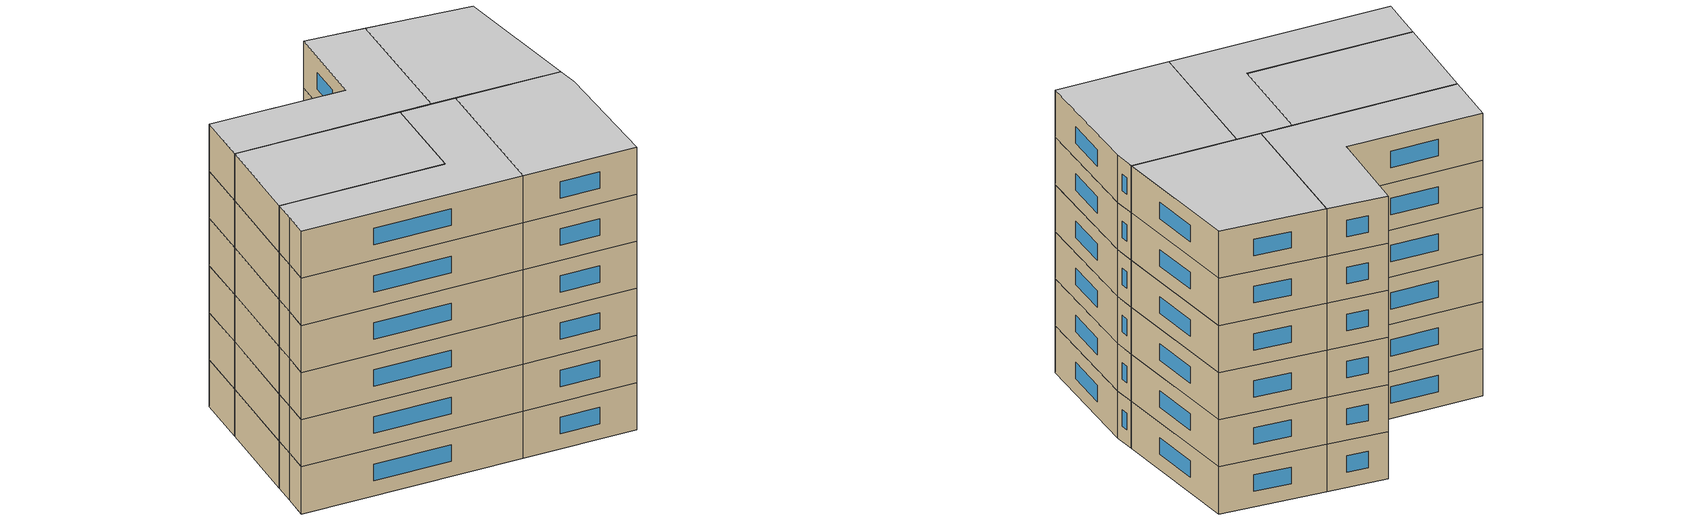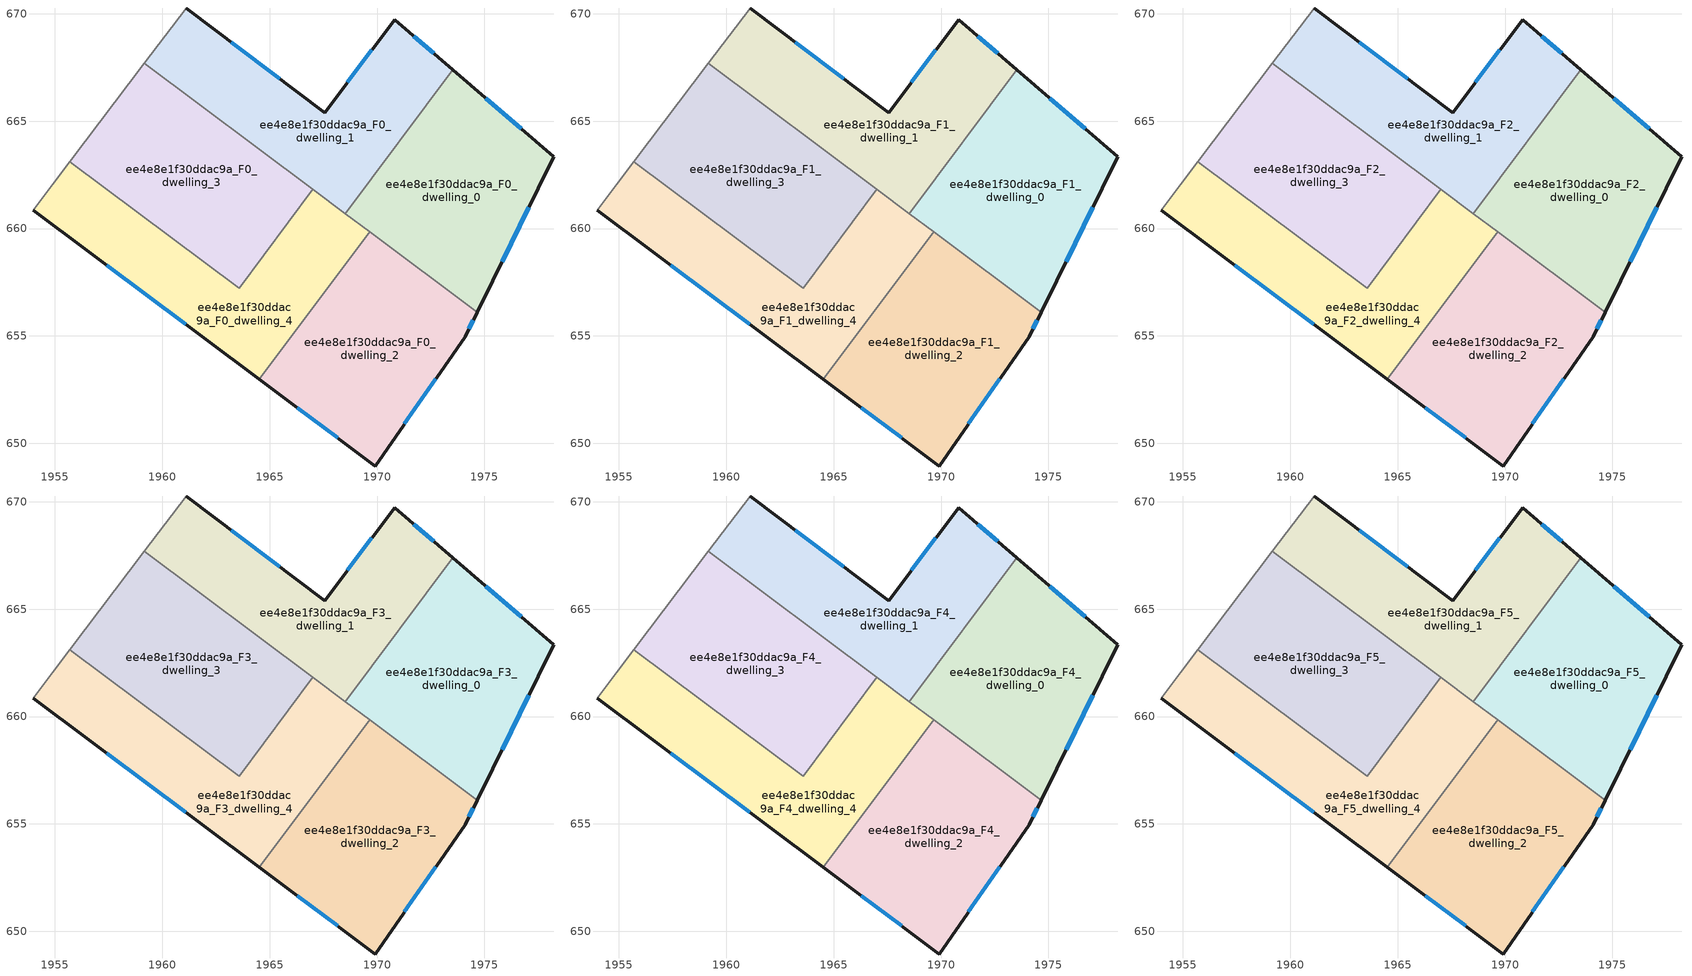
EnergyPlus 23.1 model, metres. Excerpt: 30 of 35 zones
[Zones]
ee4e8e1f30ddac9a_F0_dwelling_0
 floor ground (EU_floor_Construction): 1978.24,663.34 1974.66,656.11 1968.52,660.7 1973.52,667.39 z0
 wall outside (EU_wall_Construction): 1974.66,656.11 1978.24,663.34 1973.52,667.39 z0:3
 wall to ee4e8e1f30ddac9a_F0_dwelling_1 (EU_wall_Construction): 1973.52,667.39 1968.52,660.7 z0:3
 wall to ee4e8e1f30ddac9a_F0_dwelling_2 (EU_wall_Construction): 1969.66,659.85 1974.66,656.11 z0:3
 wall to ee4e8e1f30ddac9a_F0_dwelling_4 (EU_wall_Construction): 1968.52,660.7 1969.66,659.85 z0:3
 window (EU_Window_Construction): 1976.7,664.66 1975.06,666.08 / 1975.82,658.46 1977.07,660.99 z0.98:2.02
ee4e8e1f30ddac9a_F0_dwelling_1
 floor ground (EU_floor_Construction): 1970.83,669.72 1973.52,667.39 1968.52,660.7 1959.16,667.69 1961.12,670.27 1967.56,665.4 z0
 wall outside (EU_wall_Construction): 1973.52,667.39 1970.83,669.72 1967.56,665.4 1961.12,670.27 z0:3
 wall adiabatic (EU_wall_Construction): 1961.12,670.27 1959.16,667.69 z0:3
 wall to ee4e8e1f30ddac9a_F0_dwelling_3 (EU_wall_Construction): 1959.16,667.69 1967.01,661.83 z0:3
 wall to ee4e8e1f30ddac9a_F0_dwelling_4 (EU_wall_Construction): 1967.01,661.82 1968.52,660.7 z0:3
 window (EU_Window_Construction): 1965.46,666.98 1963.21,668.68 / 1969.76,668.31 1968.62,666.8 / 1972.65,668.15 1971.7,668.96 z0.98:2.02
ee4e8e1f30ddac9a_F0_dwelling_2
 floor ground (EU_floor_Construction): 1974.66,656.11 1974.09,654.97 1969.92,648.95 1964.53,652.97 1969.66,659.85 z0
 wall outside (EU_wall_Construction): 1964.53,652.97 1969.92,648.95 1974.09,654.97 1974.66,656.11 z0:3
 wall to ee4e8e1f30ddac9a_F0_dwelling_4 (EU_wall_Construction): 1969.66,659.85 1964.53,652.97 z0:3
 window (EU_Window_Construction): 1971.28,650.91 1972.74,653.01 / 1966.28,651.67 1968.16,650.26 / 1974.28,655.34 1974.48,655.74 z0.98:2.02
ee4e8e1f30ddac9a_F0_dwelling_3
 floor ground (EU_floor_Construction): 1967.01,661.83 1963.58,657.23 1955.7,663.12 1959.16,667.69 z0
 wall to ee4e8e1f30ddac9a_F0_dwelling_4 (EU_wall_Construction): 1955.7,663.12 1963.58,657.23 1967.01,661.83 z0:3
 wall adiabatic (EU_wall_Construction): 1959.16,667.69 1955.7,663.12 z0:3
ee4e8e1f30ddac9a_F0_dwelling_4
 floor ground (EU_floor_Construction): 1967.01,661.83 1969.66,659.85 1964.53,652.97 1953.99,660.85 1954.9,662.06 1955.7,663.12 1963.58,657.23 z0
 wall outside (EU_wall_Construction): 1953.99,660.85 1964.53,652.97 z0:3
 wall adiabatic (EU_wall_Construction): 1955.7,663.12 1954.9,662.06 1953.99,660.85 z0:3
 window (EU_Window_Construction): 1957.41,658.29 1961.1,655.54 z0.98:2.02
ee4e8e1f30ddac9a_F1_dwelling_0
 floor to ee4e8e1f30ddac9a_F0_dwelling_0 (EU_floor_Construction): 1978.24,663.34 1974.66,656.11 1968.52,660.7 1973.52,667.39 z3
 wall outside (EU_wall_Construction): 1974.66,656.11 1978.24,663.34 1973.52,667.39 z3:6
 wall to ee4e8e1f30ddac9a_F1_dwelling_1 (EU_wall_Construction): 1973.52,667.39 1968.52,660.7 z3:6
 wall to ee4e8e1f30ddac9a_F1_dwelling_2 (EU_wall_Construction): 1969.66,659.85 1974.66,656.11 z3:6
 wall to ee4e8e1f30ddac9a_F1_dwelling_4 (EU_wall_Construction): 1968.52,660.7 1969.66,659.85 z3:6
 window (EU_Window_Construction): 1976.7,664.66 1975.06,666.08 / 1975.82,658.46 1977.07,660.99 z3.98:5.02
ee4e8e1f30ddac9a_F1_dwelling_1
 floor to ee4e8e1f30ddac9a_F0_dwelling_1 (EU_floor_Construction): 1970.83,669.72 1973.52,667.39 1968.52,660.7 1959.16,667.69 1961.12,670.27 1967.56,665.4 z3
 wall outside (EU_wall_Construction): 1973.52,667.39 1970.83,669.72 1967.56,665.4 1961.12,670.27 z3:6
 wall adiabatic (EU_wall_Construction): 1961.12,670.27 1959.16,667.69 z3:6
 wall to ee4e8e1f30ddac9a_F1_dwelling_3 (EU_wall_Construction): 1959.16,667.69 1967.01,661.83 z3:6
 wall to ee4e8e1f30ddac9a_F1_dwelling_4 (EU_wall_Construction): 1967.01,661.82 1968.52,660.7 z3:6
 window (EU_Window_Construction): 1965.46,666.98 1963.21,668.68 / 1969.76,668.31 1968.62,666.8 / 1972.65,668.15 1971.7,668.96 z3.98:5.02
ee4e8e1f30ddac9a_F1_dwelling_2
 floor to ee4e8e1f30ddac9a_F0_dwelling_2 (EU_floor_Construction): 1974.66,656.11 1974.09,654.97 1969.92,648.95 1964.53,652.97 1969.66,659.85 z3
 wall outside (EU_wall_Construction): 1964.53,652.97 1969.92,648.95 1974.09,654.97 1974.66,656.11 z3:6
 wall to ee4e8e1f30ddac9a_F1_dwelling_4 (EU_wall_Construction): 1969.66,659.85 1964.53,652.97 z3:6
 window (EU_Window_Construction): 1971.28,650.91 1972.74,653.01 / 1966.28,651.67 1968.16,650.26 / 1974.28,655.34 1974.48,655.74 z3.98:5.02
ee4e8e1f30ddac9a_F1_dwelling_3
 floor to ee4e8e1f30ddac9a_F0_dwelling_3 (EU_floor_Construction): 1967.01,661.83 1963.58,657.23 1955.7,663.12 1959.16,667.69 z3
 wall to ee4e8e1f30ddac9a_F1_dwelling_4 (EU_wall_Construction): 1955.7,663.12 1963.58,657.23 1967.01,661.83 z3:6
 wall adiabatic (EU_wall_Construction): 1959.16,667.69 1955.7,663.12 z3:6
ee4e8e1f30ddac9a_F1_dwelling_4
 floor to ee4e8e1f30ddac9a_F0_dwelling_4 (EU_floor_Construction): 1967.01,661.83 1969.66,659.85 1964.53,652.97 1953.99,660.85 1954.9,662.06 1955.7,663.12 1963.58,657.23 z3
 wall outside (EU_wall_Construction): 1953.99,660.85 1964.53,652.97 z3:6
 wall adiabatic (EU_wall_Construction): 1955.7,663.12 1954.9,662.06 1953.99,660.85 z3:6
 window (EU_Window_Construction): 1957.41,658.29 1961.1,655.54 z3.98:5.02
ee4e8e1f30ddac9a_F2_dwelling_0
 floor to ee4e8e1f30ddac9a_F1_dwelling_0 (EU_floor_Construction): 1978.24,663.34 1974.66,656.11 1968.52,660.7 1973.52,667.39 z6
 wall outside (EU_wall_Construction): 1974.66,656.11 1978.24,663.34 1973.52,667.39 z6:9
 wall to ee4e8e1f30ddac9a_F2_dwelling_1 (EU_wall_Construction): 1973.52,667.39 1968.52,660.7 z6:9
 wall to ee4e8e1f30ddac9a_F2_dwelling_2 (EU_wall_Construction): 1969.66,659.85 1974.66,656.11 z6:9
 wall to ee4e8e1f30ddac9a_F2_dwelling_4 (EU_wall_Construction): 1968.52,660.7 1969.66,659.85 z6:9
 window (EU_Window_Construction): 1976.7,664.66 1975.06,666.08 / 1975.82,658.46 1977.07,660.99 z6.98:8.02
ee4e8e1f30ddac9a_F2_dwelling_1
 floor to ee4e8e1f30ddac9a_F1_dwelling_1 (EU_floor_Construction): 1970.83,669.72 1973.52,667.39 1968.52,660.7 1959.16,667.69 1961.12,670.27 1967.56,665.4 z6
 wall outside (EU_wall_Construction): 1973.52,667.39 1970.83,669.72 1967.56,665.4 1961.12,670.27 z6:9
 wall adiabatic (EU_wall_Construction): 1961.12,670.27 1959.16,667.69 z6:9
 wall to ee4e8e1f30ddac9a_F2_dwelling_3 (EU_wall_Construction): 1959.16,667.69 1967.01,661.83 z6:9
 wall to ee4e8e1f30ddac9a_F2_dwelling_4 (EU_wall_Construction): 1967.01,661.82 1968.52,660.7 z6:9
 window (EU_Window_Construction): 1965.46,666.98 1963.21,668.68 / 1969.76,668.31 1968.62,666.8 / 1972.65,668.15 1971.7,668.96 z6.98:8.02
ee4e8e1f30ddac9a_F2_dwelling_2
 floor to ee4e8e1f30ddac9a_F1_dwelling_2 (EU_floor_Construction): 1974.66,656.11 1974.09,654.97 1969.92,648.95 1964.53,652.97 1969.66,659.85 z6
 wall outside (EU_wall_Construction): 1964.53,652.97 1969.92,648.95 1974.09,654.97 1974.66,656.11 z6:9
 wall to ee4e8e1f30ddac9a_F2_dwelling_4 (EU_wall_Construction): 1969.66,659.85 1964.53,652.97 z6:9
 window (EU_Window_Construction): 1971.28,650.91 1972.74,653.01 / 1966.28,651.67 1968.16,650.26 / 1974.28,655.34 1974.48,655.74 z6.98:8.02
ee4e8e1f30ddac9a_F2_dwelling_3
 floor to ee4e8e1f30ddac9a_F1_dwelling_3 (EU_floor_Construction): 1967.01,661.83 1963.58,657.23 1955.7,663.12 1959.16,667.69 z6
 wall to ee4e8e1f30ddac9a_F2_dwelling_4 (EU_wall_Construction): 1955.7,663.12 1963.58,657.23 1967.01,661.83 z6:9
 wall adiabatic (EU_wall_Construction): 1959.16,667.69 1955.7,663.12 z6:9
ee4e8e1f30ddac9a_F2_dwelling_4
 floor to ee4e8e1f30ddac9a_F1_dwelling_4 (EU_floor_Construction): 1967.01,661.83 1969.66,659.85 1964.53,652.97 1953.99,660.85 1954.9,662.06 1955.7,663.12 1963.58,657.23 z6
 wall outside (EU_wall_Construction): 1953.99,660.85 1964.53,652.97 z6:9
 wall adiabatic (EU_wall_Construction): 1955.7,663.12 1954.9,662.06 1953.99,660.85 z6:9
 window (EU_Window_Construction): 1957.41,658.29 1961.1,655.54 z6.98:8.02
ee4e8e1f30ddac9a_F3_dwelling_0
 floor to ee4e8e1f30ddac9a_F2_dwelling_0 (EU_floor_Construction): 1978.24,663.34 1974.66,656.11 1968.52,660.7 1973.52,667.39 z9
 wall outside (EU_wall_Construction): 1974.66,656.11 1978.24,663.34 1973.52,667.39 z9:12
 wall to ee4e8e1f30ddac9a_F3_dwelling_1 (EU_wall_Construction): 1973.52,667.39 1968.52,660.7 z9:12
 wall to ee4e8e1f30ddac9a_F3_dwelling_2 (EU_wall_Construction): 1969.66,659.85 1974.66,656.11 z9:12
 wall to ee4e8e1f30ddac9a_F3_dwelling_4 (EU_wall_Construction): 1968.52,660.7 1969.66,659.85 z9:12
 window (EU_Window_Construction): 1976.7,664.66 1975.06,666.08 / 1975.82,658.46 1977.07,660.99 z9.98:11.02
ee4e8e1f30ddac9a_F3_dwelling_1
 floor to ee4e8e1f30ddac9a_F2_dwelling_1 (EU_floor_Construction): 1970.83,669.72 1973.52,667.39 1968.52,660.7 1959.16,667.69 1961.12,670.27 1967.56,665.4 z9
 wall outside (EU_wall_Construction): 1973.52,667.39 1970.83,669.72 1967.56,665.4 1961.12,670.27 z9:12
 wall adiabatic (EU_wall_Construction): 1961.12,670.27 1959.16,667.69 z9:12
 wall to ee4e8e1f30ddac9a_F3_dwelling_3 (EU_wall_Construction): 1959.16,667.69 1967.01,661.83 z9:12
 wall to ee4e8e1f30ddac9a_F3_dwelling_4 (EU_wall_Construction): 1967.01,661.82 1968.52,660.7 z9:12
 window (EU_Window_Construction): 1965.46,666.98 1963.21,668.68 / 1969.76,668.31 1968.62,666.8 / 1972.65,668.15 1971.7,668.96 z9.98:11.02
ee4e8e1f30ddac9a_F3_dwelling_2
 floor to ee4e8e1f30ddac9a_F2_dwelling_2 (EU_floor_Construction): 1974.66,656.11 1974.09,654.97 1969.92,648.95 1964.53,652.97 1969.66,659.85 z9
 wall outside (EU_wall_Construction): 1964.53,652.97 1969.92,648.95 1974.09,654.97 1974.66,656.11 z9:12
 wall to ee4e8e1f30ddac9a_F3_dwelling_4 (EU_wall_Construction): 1969.66,659.85 1964.53,652.97 z9:12
 window (EU_Window_Construction): 1971.28,650.91 1972.74,653.01 / 1966.28,651.67 1968.16,650.26 / 1974.28,655.34 1974.48,655.74 z9.98:11.02
ee4e8e1f30ddac9a_F3_dwelling_3
 floor to ee4e8e1f30ddac9a_F2_dwelling_3 (EU_floor_Construction): 1967.01,661.83 1963.58,657.23 1955.7,663.12 1959.16,667.69 z9
 wall to ee4e8e1f30ddac9a_F3_dwelling_4 (EU_wall_Construction): 1955.7,663.12 1963.58,657.23 1967.01,661.83 z9:12
 wall adiabatic (EU_wall_Construction): 1959.16,667.69 1955.7,663.12 z9:12
ee4e8e1f30ddac9a_F3_dwelling_4
 floor to ee4e8e1f30ddac9a_F2_dwelling_4 (EU_floor_Construction): 1967.01,661.83 1969.66,659.85 1964.53,652.97 1953.99,660.85 1954.9,662.06 1955.7,663.12 1963.58,657.23 z9
 wall outside (EU_wall_Construction): 1953.99,660.85 1964.53,652.97 z9:12
 wall adiabatic (EU_wall_Construction): 1955.7,663.12 1954.9,662.06 1953.99,660.85 z9:12
 window (EU_Window_Construction): 1957.41,658.29 1961.1,655.54 z9.98:11.02
ee4e8e1f30ddac9a_F4_dwelling_0
 floor to ee4e8e1f30ddac9a_F3_dwelling_0 (EU_floor_Construction): 1978.24,663.34 1974.66,656.11 1968.52,660.7 1973.52,667.39 z12
 wall outside (EU_wall_Construction): 1974.66,656.11 1978.24,663.34 1973.52,667.39 z12:15
 wall to ee4e8e1f30ddac9a_F4_dwelling_1 (EU_wall_Construction): 1973.52,667.39 1968.52,660.7 z12:15
 wall to ee4e8e1f30ddac9a_F4_dwelling_2 (EU_wall_Construction): 1969.66,659.85 1974.66,656.11 z12:15
 wall to ee4e8e1f30ddac9a_F4_dwelling_4 (EU_wall_Construction): 1968.52,660.7 1969.66,659.85 z12:15
 window (EU_Window_Construction): 1976.7,664.66 1975.06,666.08 / 1975.82,658.46 1977.07,660.99 z12.98:14.02
ee4e8e1f30ddac9a_F4_dwelling_1
 floor to ee4e8e1f30ddac9a_F3_dwelling_1 (EU_floor_Construction): 1970.83,669.72 1973.52,667.39 1968.52,660.7 1959.16,667.69 1961.12,670.27 1967.56,665.4 z12
 wall outside (EU_wall_Construction): 1973.52,667.39 1970.83,669.72 1967.56,665.4 1961.12,670.27 z12:15
 wall adiabatic (EU_wall_Construction): 1961.12,670.27 1959.16,667.69 z12:15
 wall to ee4e8e1f30ddac9a_F4_dwelling_3 (EU_wall_Construction): 1959.16,667.69 1967.01,661.83 z12:15
 wall to ee4e8e1f30ddac9a_F4_dwelling_4 (EU_wall_Construction): 1967.01,661.82 1968.52,660.7 z12:15
 window (EU_Window_Construction): 1965.46,666.98 1963.21,668.68 / 1969.76,668.31 1968.62,666.8 / 1972.65,668.15 1971.7,668.96 z12.98:14.02
ee4e8e1f30ddac9a_F4_dwelling_2
 floor to ee4e8e1f30ddac9a_F3_dwelling_2 (EU_floor_Construction): 1974.66,656.11 1974.09,654.97 1969.92,648.95 1964.53,652.97 1969.66,659.85 z12
 wall outside (EU_wall_Construction): 1964.53,652.97 1969.92,648.95 1974.09,654.97 1974.66,656.11 z12:15
 wall to ee4e8e1f30ddac9a_F4_dwelling_4 (EU_wall_Construction): 1969.66,659.85 1964.53,652.97 z12:15
 window (EU_Window_Construction): 1971.28,650.91 1972.74,653.01 / 1966.28,651.67 1968.16,650.26 / 1974.28,655.34 1974.48,655.74 z12.98:14.02
ee4e8e1f30ddac9a_F4_dwelling_3
 floor to ee4e8e1f30ddac9a_F3_dwelling_3 (EU_floor_Construction): 1967.01,661.83 1963.58,657.23 1955.7,663.12 1959.16,667.69 z12
 wall to ee4e8e1f30ddac9a_F4_dwelling_4 (EU_wall_Construction): 1955.7,663.12 1963.58,657.23 1967.01,661.83 z12:15
 wall adiabatic (EU_wall_Construction): 1959.16,667.69 1955.7,663.12 z12:15
ee4e8e1f30ddac9a_F4_dwelling_4
 floor to ee4e8e1f30ddac9a_F3_dwelling_4 (EU_floor_Construction): 1967.01,661.83 1969.66,659.85 1964.53,652.97 1953.99,660.85 1954.9,662.06 1955.7,663.12 1963.58,657.23 z12
 wall outside (EU_wall_Construction): 1953.99,660.85 1964.53,652.97 z12:15
 wall adiabatic (EU_wall_Construction): 1955.7,663.12 1954.9,662.06 1953.99,660.85 z12:15
 window (EU_Window_Construction): 1957.41,658.29 1961.1,655.54 z12.98:14.02
ee4e8e1f30ddac9a_F5_dwelling_0
 floor to ee4e8e1f30ddac9a_F4_dwelling_0 (EU_floor_Construction): 1978.24,663.34 1974.66,656.11 1968.52,660.7 1973.52,667.39 z15
 wall outside (EU_wall_Construction): 1974.66,656.11 1978.24,663.34 1973.52,667.39 z15:18
 wall to ee4e8e1f30ddac9a_F5_dwelling_1 (EU_wall_Construction): 1973.52,667.39 1968.52,660.7 z15:18
 wall to ee4e8e1f30ddac9a_F5_dwelling_2 (EU_wall_Construction): 1969.66,659.85 1974.66,656.11 z15:18
 wall to ee4e8e1f30ddac9a_F5_dwelling_4 (EU_wall_Construction): 1968.52,660.7 1969.66,659.85 z15:18
 window (EU_Window_Construction): 1976.7,664.66 1975.06,666.08 / 1975.82,658.46 1977.07,660.99 z15.98:17.02
 ceiling to ee4e8e1f30ddac9a_F6_dwelling_0 (EU_floor_Construction): 1974.66,656.11 1978.24,663.34 1973.52,667.39 1968.52,660.7 z18
ee4e8e1f30ddac9a_F5_dwelling_1
 floor to ee4e8e1f30ddac9a_F4_dwelling_1 (EU_floor_Construction): 1970.83,669.72 1973.52,667.39 1968.52,660.7 1959.16,667.69 1961.12,670.27 1967.56,665.4 z15
 wall outside (EU_wall_Construction): 1973.52,667.39 1970.83,669.72 1967.56,665.4 1961.12,670.27 z15:18
 wall adiabatic (EU_wall_Construction): 1961.12,670.27 1959.16,667.69 z15:18
 wall to ee4e8e1f30ddac9a_F5_dwelling_3 (EU_wall_Construction): 1959.16,667.69 1967.01,661.83 z15:18
 wall to ee4e8e1f30ddac9a_F5_dwelling_4 (EU_wall_Construction): 1967.01,661.82 1968.52,660.7 z15:18
 window (EU_Window_Construction): 1965.46,666.98 1963.21,668.68 / 1969.76,668.31 1968.62,666.8 / 1972.65,668.15 1971.7,668.96 z15.98:17.02
 ceiling to ee4e8e1f30ddac9a_F6_dwelling_1 (EU_floor_Construction): 1968.52,660.7 1973.52,667.39 1970.83,669.72 1967.56,665.4 1961.12,670.27 1959.16,667.69 z18
ee4e8e1f30ddac9a_F5_dwelling_2
 floor to ee4e8e1f30ddac9a_F4_dwelling_2 (EU_floor_Construction): 1974.66,656.11 1974.09,654.97 1969.92,648.95 1964.53,652.97 1969.66,659.85 z15
 wall outside (EU_wall_Construction): 1964.53,652.97 1969.92,648.95 1974.09,654.97 1974.66,656.11 z15:18
 wall to ee4e8e1f30ddac9a_F5_dwelling_4 (EU_wall_Construction): 1969.66,659.85 1964.53,652.97 z15:18
 window (EU_Window_Construction): 1971.28,650.91 1972.74,653.01 / 1966.28,651.67 1968.16,650.26 / 1974.28,655.34 1974.48,655.74 z15.98:17.02
 ceiling to ee4e8e1f30ddac9a_F6_dwelling_2 (EU_floor_Construction): 1969.92,648.95 1974.09,654.97 1974.66,656.11 1969.66,659.85 1964.53,652.97 z18
ee4e8e1f30ddac9a_F5_dwelling_3
 floor to ee4e8e1f30ddac9a_F4_dwelling_3 (EU_floor_Construction): 1967.01,661.83 1963.58,657.23 1955.7,663.12 1959.16,667.69 z15
 wall to ee4e8e1f30ddac9a_F5_dwelling_4 (EU_wall_Construction): 1955.7,663.12 1963.58,657.23 1967.01,661.83 z15:18
 wall adiabatic (EU_wall_Construction): 1959.16,667.69 1955.7,663.12 z15:18
 ceiling to ee4e8e1f30ddac9a_F6_dwelling_3 (EU_floor_Construction): 1963.58,657.23 1967.01,661.83 1959.16,667.69 1955.7,663.12 z18
ee4e8e1f30ddac9a_F5_dwelling_4
 floor to ee4e8e1f30ddac9a_F4_dwelling_4 (EU_floor_Construction): 1967.01,661.83 1969.66,659.85 1964.53,652.97 1953.99,660.85 1954.9,662.06 1955.7,663.12 1963.58,657.23 z15
 wall outside (EU_wall_Construction): 1953.99,660.85 1964.53,652.97 z15:18
 wall adiabatic (EU_wall_Construction): 1955.7,663.12 1954.9,662.06 1953.99,660.85 z15:18
 window (EU_Window_Construction): 1957.41,658.29 1961.1,655.54 z15.98:17.02
 ceiling to ee4e8e1f30ddac9a_F6_dwelling_4 (EU_floor_Construction): 1964.53,652.97 1969.66,659.85 1967.01,661.83 1963.58,657.23 1955.7,663.12 1954.9,662.06 1953.99,660.85 z18
[Building]
EU S2 Campaign: North Axis=0; Terrain=City; Solar Distribution=FullExterior
[Site:Location]
Bologna: Latitude=44.5; Longitude=11.25; Time Zone=1; Elevation=37
[SizingPeriod:WeatherFileDays]
AnnualSizingPeriod: Begin Month=1; Begin Day of Month=1; End Month=12; End Day of Month=31; Day of Week for Start Day=Monday; Use Weather File Daylight Saving Period=No; Use Weather File Rain and Snow Indicators=No
[MATERIAL]
EU_InternalMass_Material: Roughness=MediumRough; Thickness=0.1; Conductivity=1; Density=1800; Specific Heat=900; Thermal Absorptance=0.9; Solar Absorptance=0.7; Visible Absorptance=0.7
[MATERIAL:NOMASS] Roughness=MediumRough; Thermal Absorptance=0.9; Solar Absorptance=0.7; Visible Absorptance=0.7
Name | Thermal Resistance
EU_wall_NoMass | 0.905828
EU_floor_NoMass | 0.67114
[WINDOWMATERIAL:SIMPLEGLAZINGSYSTEM]
EU_Window_SimpleGlazing: UFactor=4.52486; Solar Heat Gain Coefficient=0.85; Visible Transmittance=0.85
[CONSTRUCTION]
EU_wall_Construction: EU_wall_NoMass
EU_floor_Construction: EU_floor_NoMass
EU_Window_Construction: EU_Window_SimpleGlazing
EU_InternalMass_Construction: EU_InternalMass_Material
[ZONE] Type=1; Multiplier=1; Ceiling Height=autocalculate; Floor Area=autocalculate; Part of Total Floor Area=Yes
Name | Volume
ee4e8e1f30ddac9a_F0_dwelling_0; ee4e8e1f30ddac9a_F1_dwelling_0; ee4e8e1f30ddac9a_F2_dwelling_0; ee4e8e1f30ddac9a_F3_dwelling_0; ee4e8e1f30ddac9a_F4_dwelling_0; ee4e8e1f30ddac9a_F5_dwelling_0 | 168.951
ee4e8e1f30ddac9a_F0_dwelling_1; ee4e8e1f30ddac9a_F1_dwelling_1; ee4e8e1f30ddac9a_F2_dwelling_1; ee4e8e1f30ddac9a_F3_dwelling_1; ee4e8e1f30ddac9a_F4_dwelling_1; ee4e8e1f30ddac9a_F5_dwelling_1 | 168.938
ee4e8e1f30ddac9a_F0_dwelling_2; ee4e8e1f30ddac9a_F1_dwelling_2; ee4e8e1f30ddac9a_F2_dwelling_2; ee4e8e1f30ddac9a_F3_dwelling_2; ee4e8e1f30ddac9a_F4_dwelling_2; ee4e8e1f30ddac9a_F5_dwelling_2 | 168.957
ee4e8e1f30ddac9a_F0_dwelling_3; ee4e8e1f30ddac9a_F1_dwelling_3; ee4e8e1f30ddac9a_F2_dwelling_3; ee4e8e1f30ddac9a_F3_dwelling_3; ee4e8e1f30ddac9a_F4_dwelling_3; ee4e8e1f30ddac9a_F5_dwelling_3 | 168.941
ee4e8e1f30ddac9a_F0_dwelling_4; ee4e8e1f30ddac9a_F1_dwelling_4; ee4e8e1f30ddac9a_F2_dwelling_4; ee4e8e1f30ddac9a_F3_dwelling_4; ee4e8e1f30ddac9a_F4_dwelling_4; ee4e8e1f30ddac9a_F5_dwelling_4 | 168.946
[INTERNALMASS] Construction=EU_InternalMass_Construction
Name | Zone or ZoneList | Surface Area
ee4e8e1f30ddac9a_F0_dwelling_0_EU_InternalMass | ee4e8e1f30ddac9a_F0_dwelling_0 | 56.3157
ee4e8e1f30ddac9a_F0_dwelling_1_EU_InternalMass | ee4e8e1f30ddac9a_F0_dwelling_1 | 56.3133
ee4e8e1f30ddac9a_F0_dwelling_2_EU_InternalMass | ee4e8e1f30ddac9a_F0_dwelling_2 | 56.3211
ee4e8e1f30ddac9a_F0_dwelling_3_EU_InternalMass | ee4e8e1f30ddac9a_F0_dwelling_3 | 56.3132
ee4e8e1f30ddac9a_F0_dwelling_4_EU_InternalMass | ee4e8e1f30ddac9a_F0_dwelling_4 | 56.3151
ee4e8e1f30ddac9a_F1_dwelling_0_EU_InternalMass | ee4e8e1f30ddac9a_F1_dwelling_0 | 56.3157
ee4e8e1f30ddac9a_F1_dwelling_1_EU_InternalMass | ee4e8e1f30ddac9a_F1_dwelling_1 | 56.3133
ee4e8e1f30ddac9a_F1_dwelling_2_EU_InternalMass | ee4e8e1f30ddac9a_F1_dwelling_2 | 56.3211
ee4e8e1f30ddac9a_F1_dwelling_3_EU_InternalMass | ee4e8e1f30ddac9a_F1_dwelling_3 | 56.3132
ee4e8e1f30ddac9a_F1_dwelling_4_EU_InternalMass | ee4e8e1f30ddac9a_F1_dwelling_4 | 56.3151
ee4e8e1f30ddac9a_F2_dwelling_0_EU_InternalMass | ee4e8e1f30ddac9a_F2_dwelling_0 | 56.3157
ee4e8e1f30ddac9a_F2_dwelling_1_EU_InternalMass | ee4e8e1f30ddac9a_F2_dwelling_1 | 56.3133
ee4e8e1f30ddac9a_F2_dwelling_2_EU_InternalMass | ee4e8e1f30ddac9a_F2_dwelling_2 | 56.3211
ee4e8e1f30ddac9a_F2_dwelling_3_EU_InternalMass | ee4e8e1f30ddac9a_F2_dwelling_3 | 56.3132
ee4e8e1f30ddac9a_F2_dwelling_4_EU_InternalMass | ee4e8e1f30ddac9a_F2_dwelling_4 | 56.3151
ee4e8e1f30ddac9a_F3_dwelling_0_EU_InternalMass | ee4e8e1f30ddac9a_F3_dwelling_0 | 56.3157
ee4e8e1f30ddac9a_F3_dwelling_1_EU_InternalMass | ee4e8e1f30ddac9a_F3_dwelling_1 | 56.3133
ee4e8e1f30ddac9a_F3_dwelling_2_EU_InternalMass | ee4e8e1f30ddac9a_F3_dwelling_2 | 56.3211
ee4e8e1f30ddac9a_F3_dwelling_3_EU_InternalMass | ee4e8e1f30ddac9a_F3_dwelling_3 | 56.3132
ee4e8e1f30ddac9a_F3_dwelling_4_EU_InternalMass | ee4e8e1f30ddac9a_F3_dwelling_4 | 56.3151
ee4e8e1f30ddac9a_F4_dwelling_0_EU_InternalMass | ee4e8e1f30ddac9a_F4_dwelling_0 | 56.3157
ee4e8e1f30ddac9a_F4_dwelling_1_EU_InternalMass | ee4e8e1f30ddac9a_F4_dwelling_1 | 56.3133
ee4e8e1f30ddac9a_F4_dwelling_2_EU_InternalMass | ee4e8e1f30ddac9a_F4_dwelling_2 | 56.3211
ee4e8e1f30ddac9a_F4_dwelling_3_EU_InternalMass | ee4e8e1f30ddac9a_F4_dwelling_3 | 56.3132
ee4e8e1f30ddac9a_F4_dwelling_4_EU_InternalMass | ee4e8e1f30ddac9a_F4_dwelling_4 | 56.3151
ee4e8e1f30ddac9a_F5_dwelling_0_EU_InternalMass | ee4e8e1f30ddac9a_F5_dwelling_0 | 56.3157
ee4e8e1f30ddac9a_F5_dwelling_1_EU_InternalMass | ee4e8e1f30ddac9a_F5_dwelling_1 | 56.3133
ee4e8e1f30ddac9a_F5_dwelling_2_EU_InternalMass | ee4e8e1f30ddac9a_F5_dwelling_2 | 56.3211
ee4e8e1f30ddac9a_F5_dwelling_3_EU_InternalMass | ee4e8e1f30ddac9a_F5_dwelling_3 | 56.3132
ee4e8e1f30ddac9a_F5_dwelling_4_EU_InternalMass | ee4e8e1f30ddac9a_F5_dwelling_4 | 56.3151
[OTHEREQUIPMENT] Fuel Type=Electricity; Design Level Calculation Method=Watts/Area; Power per Zone Floor Area=1; Fraction Latent=0; Fraction Radiant=0; Fraction Lost=0; Carbon Dioxide Generation Rate=0; EndUse Subcategory=EU_Step8_InternalGains
Name | Zone or ZoneList or Space or SpaceList | Schedule
EU_Step8_InternalGain_ee4e8e1f30ddac9a_F0_dwelling_0_f000 | ee4e8e1f30ddac9a_F0_dwelling_0 | EU_Step8_GainSchedule_ee4e8e1f30ddac9a_F0_dwelling_0_f000
EU_Step8_InternalGain_ee4e8e1f30ddac9a_F0_dwelling_1_f000 | ee4e8e1f30ddac9a_F0_dwelling_1 | EU_Step8_GainSchedule_ee4e8e1f30ddac9a_F0_dwelling_1_f000
EU_Step8_InternalGain_ee4e8e1f30ddac9a_F0_dwelling_2_f000 | ee4e8e1f30ddac9a_F0_dwelling_2 | EU_Step8_GainSchedule_ee4e8e1f30ddac9a_F0_dwelling_2_f000
EU_Step8_InternalGain_ee4e8e1f30ddac9a_F0_dwelling_3_f000 | ee4e8e1f30ddac9a_F0_dwelling_3 | EU_Step8_GainSchedule_ee4e8e1f30ddac9a_F0_dwelling_3_f000
EU_Step8_InternalGain_ee4e8e1f30ddac9a_F0_dwelling_4_f000 | ee4e8e1f30ddac9a_F0_dwelling_4 | EU_Step8_GainSchedule_ee4e8e1f30ddac9a_F0_dwelling_4_f000
EU_Step8_InternalGain_ee4e8e1f30ddac9a_F1_dwelling_0_f000 | ee4e8e1f30ddac9a_F1_dwelling_0 | EU_Step8_GainSchedule_ee4e8e1f30ddac9a_F1_dwelling_0_f000
EU_Step8_InternalGain_ee4e8e1f30ddac9a_F1_dwelling_1_f000 | ee4e8e1f30ddac9a_F1_dwelling_1 | EU_Step8_GainSchedule_ee4e8e1f30ddac9a_F1_dwelling_1_f000
EU_Step8_InternalGain_ee4e8e1f30ddac9a_F1_dwelling_2_f000 | ee4e8e1f30ddac9a_F1_dwelling_2 | EU_Step8_GainSchedule_ee4e8e1f30ddac9a_F1_dwelling_2_f000
EU_Step8_InternalGain_ee4e8e1f30ddac9a_F1_dwelling_3_f000 | ee4e8e1f30ddac9a_F1_dwelling_3 | EU_Step8_GainSchedule_ee4e8e1f30ddac9a_F1_dwelling_3_f000
EU_Step8_InternalGain_ee4e8e1f30ddac9a_F1_dwelling_4_f000 | ee4e8e1f30ddac9a_F1_dwelling_4 | EU_Step8_GainSchedule_ee4e8e1f30ddac9a_F1_dwelling_4_f000
EU_Step8_InternalGain_ee4e8e1f30ddac9a_F2_dwelling_0_f000 | ee4e8e1f30ddac9a_F2_dwelling_0 | EU_Step8_GainSchedule_ee4e8e1f30ddac9a_F2_dwelling_0_f000
EU_Step8_InternalGain_ee4e8e1f30ddac9a_F2_dwelling_1_f000 | ee4e8e1f30ddac9a_F2_dwelling_1 | EU_Step8_GainSchedule_ee4e8e1f30ddac9a_F2_dwelling_1_f000
EU_Step8_InternalGain_ee4e8e1f30ddac9a_F2_dwelling_2_f000 | ee4e8e1f30ddac9a_F2_dwelling_2 | EU_Step8_GainSchedule_ee4e8e1f30ddac9a_F2_dwelling_2_f000
EU_Step8_InternalGain_ee4e8e1f30ddac9a_F2_dwelling_3_f000 | ee4e8e1f30ddac9a_F2_dwelling_3 | EU_Step8_GainSchedule_ee4e8e1f30ddac9a_F2_dwelling_3_f000
EU_Step8_InternalGain_ee4e8e1f30ddac9a_F2_dwelling_4_f000 | ee4e8e1f30ddac9a_F2_dwelling_4 | EU_Step8_GainSchedule_ee4e8e1f30ddac9a_F2_dwelling_4_f000
EU_Step8_InternalGain_ee4e8e1f30ddac9a_F3_dwelling_0_f000 | ee4e8e1f30ddac9a_F3_dwelling_0 | EU_Step8_GainSchedule_ee4e8e1f30ddac9a_F3_dwelling_0_f000
EU_Step8_InternalGain_ee4e8e1f30ddac9a_F3_dwelling_1_f000 | ee4e8e1f30ddac9a_F3_dwelling_1 | EU_Step8_GainSchedule_ee4e8e1f30ddac9a_F3_dwelling_1_f000
EU_Step8_InternalGain_ee4e8e1f30ddac9a_F3_dwelling_2_f000 | ee4e8e1f30ddac9a_F3_dwelling_2 | EU_Step8_GainSchedule_ee4e8e1f30ddac9a_F3_dwelling_2_f000
EU_Step8_InternalGain_ee4e8e1f30ddac9a_F3_dwelling_3_f000 | ee4e8e1f30ddac9a_F3_dwelling_3 | EU_Step8_GainSchedule_ee4e8e1f30ddac9a_F3_dwelling_3_f000
EU_Step8_InternalGain_ee4e8e1f30ddac9a_F3_dwelling_4_f000 | ee4e8e1f30ddac9a_F3_dwelling_4 | EU_Step8_GainSchedule_ee4e8e1f30ddac9a_F3_dwelling_4_f000
EU_Step8_InternalGain_ee4e8e1f30ddac9a_F4_dwelling_0_f000 | ee4e8e1f30ddac9a_F4_dwelling_0 | EU_Step8_GainSchedule_ee4e8e1f30ddac9a_F4_dwelling_0_f000
EU_Step8_InternalGain_ee4e8e1f30ddac9a_F4_dwelling_1_f000 | ee4e8e1f30ddac9a_F4_dwelling_1 | EU_Step8_GainSchedule_ee4e8e1f30ddac9a_F4_dwelling_1_f000
EU_Step8_InternalGain_ee4e8e1f30ddac9a_F4_dwelling_2_f000 | ee4e8e1f30ddac9a_F4_dwelling_2 | EU_Step8_GainSchedule_ee4e8e1f30ddac9a_F4_dwelling_2_f000
EU_Step8_InternalGain_ee4e8e1f30ddac9a_F4_dwelling_3_f000 | ee4e8e1f30ddac9a_F4_dwelling_3 | EU_Step8_GainSchedule_ee4e8e1f30ddac9a_F4_dwelling_3_f000
EU_Step8_InternalGain_ee4e8e1f30ddac9a_F4_dwelling_4_f000 | ee4e8e1f30ddac9a_F4_dwelling_4 | EU_Step8_GainSchedule_ee4e8e1f30ddac9a_F4_dwelling_4_f000
EU_Step8_InternalGain_ee4e8e1f30ddac9a_F5_dwelling_0_f000 | ee4e8e1f30ddac9a_F5_dwelling_0 | EU_Step8_GainSchedule_ee4e8e1f30ddac9a_F5_dwelling_0_f000
EU_Step8_InternalGain_ee4e8e1f30ddac9a_F5_dwelling_1_f000 | ee4e8e1f30ddac9a_F5_dwelling_1 | EU_Step8_GainSchedule_ee4e8e1f30ddac9a_F5_dwelling_1_f000
EU_Step8_InternalGain_ee4e8e1f30ddac9a_F5_dwelling_2_f000 | ee4e8e1f30ddac9a_F5_dwelling_2 | EU_Step8_GainSchedule_ee4e8e1f30ddac9a_F5_dwelling_2_f000
EU_Step8_InternalGain_ee4e8e1f30ddac9a_F5_dwelling_3_f000 | ee4e8e1f30ddac9a_F5_dwelling_3 | EU_Step8_GainSchedule_ee4e8e1f30ddac9a_F5_dwelling_3_f000
EU_Step8_InternalGain_ee4e8e1f30ddac9a_F5_dwelling_4_f000 | ee4e8e1f30ddac9a_F5_dwelling_4 | EU_Step8_GainSchedule_ee4e8e1f30ddac9a_F5_dwelling_4_f000
[ZONEVENTILATION:DESIGNFLOWRATE] Schedule=EU_AlwaysOn; Design Flow Rate Calculation Method=AirChanges/Hour; Air Changes per Hour=0.73129; Ventilation Type=Natural; Fan Pressure Rise=0; Fan Total Efficiency=1; Constant Term Coefficient=1; Temperature Term Coefficient=0; Velocity Term Coefficient=0; Velocity Squared Term Coefficient=0; Minimum Indoor Temperature=-100; Maximum Indoor Temperature=100; Delta Temperature=-100; Minimum Outdoor Temperature=-100; Maximum Outdoor Temperature=100; Maximum Wind Speed=40
Name | Zone or ZoneList or Space or SpaceList
EU_ConstantAir_ee4e8e1f30ddac9a_F0_dwelling_0 | ee4e8e1f30ddac9a_F0_dwelling_0
EU_ConstantAir_ee4e8e1f30ddac9a_F0_dwelling_1 | ee4e8e1f30ddac9a_F0_dwelling_1
EU_ConstantAir_ee4e8e1f30ddac9a_F0_dwelling_2 | ee4e8e1f30ddac9a_F0_dwelling_2
EU_ConstantAir_ee4e8e1f30ddac9a_F0_dwelling_3 | ee4e8e1f30ddac9a_F0_dwelling_3
EU_ConstantAir_ee4e8e1f30ddac9a_F0_dwelling_4 | ee4e8e1f30ddac9a_F0_dwelling_4
EU_ConstantAir_ee4e8e1f30ddac9a_F1_dwelling_0 | ee4e8e1f30ddac9a_F1_dwelling_0
EU_ConstantAir_ee4e8e1f30ddac9a_F1_dwelling_1 | ee4e8e1f30ddac9a_F1_dwelling_1
EU_ConstantAir_ee4e8e1f30ddac9a_F1_dwelling_2 | ee4e8e1f30ddac9a_F1_dwelling_2
EU_ConstantAir_ee4e8e1f30ddac9a_F1_dwelling_3 | ee4e8e1f30ddac9a_F1_dwelling_3
EU_ConstantAir_ee4e8e1f30ddac9a_F1_dwelling_4 | ee4e8e1f30ddac9a_F1_dwelling_4
EU_ConstantAir_ee4e8e1f30ddac9a_F2_dwelling_0 | ee4e8e1f30ddac9a_F2_dwelling_0
EU_ConstantAir_ee4e8e1f30ddac9a_F2_dwelling_1 | ee4e8e1f30ddac9a_F2_dwelling_1
EU_ConstantAir_ee4e8e1f30ddac9a_F2_dwelling_2 | ee4e8e1f30ddac9a_F2_dwelling_2
EU_ConstantAir_ee4e8e1f30ddac9a_F2_dwelling_3 | ee4e8e1f30ddac9a_F2_dwelling_3
EU_ConstantAir_ee4e8e1f30ddac9a_F2_dwelling_4 | ee4e8e1f30ddac9a_F2_dwelling_4
EU_ConstantAir_ee4e8e1f30ddac9a_F3_dwelling_0 | ee4e8e1f30ddac9a_F3_dwelling_0
EU_ConstantAir_ee4e8e1f30ddac9a_F3_dwelling_1 | ee4e8e1f30ddac9a_F3_dwelling_1
EU_ConstantAir_ee4e8e1f30ddac9a_F3_dwelling_2 | ee4e8e1f30ddac9a_F3_dwelling_2
EU_ConstantAir_ee4e8e1f30ddac9a_F3_dwelling_3 | ee4e8e1f30ddac9a_F3_dwelling_3
EU_ConstantAir_ee4e8e1f30ddac9a_F3_dwelling_4 | ee4e8e1f30ddac9a_F3_dwelling_4
EU_ConstantAir_ee4e8e1f30ddac9a_F4_dwelling_0 | ee4e8e1f30ddac9a_F4_dwelling_0
EU_ConstantAir_ee4e8e1f30ddac9a_F4_dwelling_1 | ee4e8e1f30ddac9a_F4_dwelling_1
EU_ConstantAir_ee4e8e1f30ddac9a_F4_dwelling_2 | ee4e8e1f30ddac9a_F4_dwelling_2
EU_ConstantAir_ee4e8e1f30ddac9a_F4_dwelling_3 | ee4e8e1f30ddac9a_F4_dwelling_3
EU_ConstantAir_ee4e8e1f30ddac9a_F4_dwelling_4 | ee4e8e1f30ddac9a_F4_dwelling_4
EU_ConstantAir_ee4e8e1f30ddac9a_F5_dwelling_0 | ee4e8e1f30ddac9a_F5_dwelling_0
EU_ConstantAir_ee4e8e1f30ddac9a_F5_dwelling_1 | ee4e8e1f30ddac9a_F5_dwelling_1
EU_ConstantAir_ee4e8e1f30ddac9a_F5_dwelling_2 | ee4e8e1f30ddac9a_F5_dwelling_2
EU_ConstantAir_ee4e8e1f30ddac9a_F5_dwelling_3 | ee4e8e1f30ddac9a_F5_dwelling_3
EU_ConstantAir_ee4e8e1f30ddac9a_F5_dwelling_4 | ee4e8e1f30ddac9a_F5_dwelling_4
[HVACTEMPLATE:THERMOSTAT] Constant Heating Setpoint=20; Constant Cooling Setpoint=50
EU_HeatOnly_ee4e8e1f30ddac9a_F0_dwelling_0; EU_HeatOnly_ee4e8e1f30ddac9a_F0_dwelling_1; EU_HeatOnly_ee4e8e1f30ddac9a_F0_dwelling_2; EU_HeatOnly_ee4e8e1f30ddac9a_F0_dwelling_3; EU_HeatOnly_ee4e8e1f30ddac9a_F0_dwelling_4; EU_HeatOnly_ee4e8e1f30ddac9a_F1_dwelling_0; EU_HeatOnly_ee4e8e1f30ddac9a_F1_dwelling_1; EU_HeatOnly_ee4e8e1f30ddac9a_F1_dwelling_2; EU_HeatOnly_ee4e8e1f30ddac9a_F1_dwelling_3; EU_HeatOnly_ee4e8e1f30ddac9a_F1_dwelling_4; EU_HeatOnly_ee4e8e1f30ddac9a_F2_dwelling_0; EU_HeatOnly_ee4e8e1f30ddac9a_F2_dwelling_1; EU_HeatOnly_ee4e8e1f30ddac9a_F2_dwelling_2; EU_HeatOnly_ee4e8e1f30ddac9a_F2_dwelling_3; EU_HeatOnly_ee4e8e1f30ddac9a_F2_dwelling_4; EU_HeatOnly_ee4e8e1f30ddac9a_F3_dwelling_0; EU_HeatOnly_ee4e8e1f30ddac9a_F3_dwelling_1; EU_HeatOnly_ee4e8e1f30ddac9a_F3_dwelling_2; EU_HeatOnly_ee4e8e1f30ddac9a_F3_dwelling_3; EU_HeatOnly_ee4e8e1f30ddac9a_F3_dwelling_4; EU_HeatOnly_ee4e8e1f30ddac9a_F4_dwelling_0; EU_HeatOnly_ee4e8e1f30ddac9a_F4_dwelling_1; EU_HeatOnly_ee4e8e1f30ddac9a_F4_dwelling_2; EU_HeatOnly_ee4e8e1f30ddac9a_F4_dwelling_3; EU_HeatOnly_ee4e8e1f30ddac9a_F4_dwelling_4; EU_HeatOnly_ee4e8e1f30ddac9a_F5_dwelling_0; EU_HeatOnly_ee4e8e1f30ddac9a_F5_dwelling_1; EU_HeatOnly_ee4e8e1f30ddac9a_F5_dwelling_2; EU_HeatOnly_ee4e8e1f30ddac9a_F5_dwelling_3; EU_HeatOnly_ee4e8e1f30ddac9a_F5_dwelling_4; EU_HeatOnly_ee4e8e1f30ddac9a_F6_dwelling_0; EU_HeatOnly_ee4e8e1f30ddac9a_F6_dwelling_1; EU_HeatOnly_ee4e8e1f30ddac9a_F6_dwelling_2; EU_HeatOnly_ee4e8e1f30ddac9a_F6_dwelling_3; EU_HeatOnly_ee4e8e1f30ddac9a_F6_dwelling_4
[HVACTEMPLATE:ZONE:IDEALLOADSAIRSYSTEM] System Availability Schedule=EU_AlwaysOn; Maximum Heating Supply Air Temperature=50; Minimum Cooling Supply Air Temperature=13; Maximum Heating Supply Air Humidity Ratio=0.0156; Minimum Cooling Supply Air Humidity Ratio=0.0077; Heating Limit=NoLimit; Cooling Limit=NoLimit; Heating Availability Schedule=EU_AlwaysOn; Cooling Availability Schedule=EU_CoolingOff; Dehumidification Control Type=ConstantSensibleHeatRatio; Cooling Sensible Heat Ratio=0.7; Dehumidification Setpoint=60; Humidification Control Type=None; Humidification Setpoint=30; Outdoor Air Method=None; Outdoor Air Flow Rate per Person=0.00944; Outdoor Air Flow Rate per Zone Floor Area=0; Outdoor Air Flow Rate per Zone=0; Demand Controlled Ventilation Type=None; Outdoor Air Economizer Type=NoEconomizer; Heat Recovery Type=None; Sensible Heat Recovery Effectiveness=0.7; Latent Heat Recovery Effectiveness=0.65
Name | Template Thermostat
ee4e8e1f30ddac9a_F0_dwelling_0 | EU_HeatOnly_ee4e8e1f30ddac9a_F0_dwelling_0
ee4e8e1f30ddac9a_F0_dwelling_1 | EU_HeatOnly_ee4e8e1f30ddac9a_F0_dwelling_1
ee4e8e1f30ddac9a_F0_dwelling_2 | EU_HeatOnly_ee4e8e1f30ddac9a_F0_dwelling_2
ee4e8e1f30ddac9a_F0_dwelling_3 | EU_HeatOnly_ee4e8e1f30ddac9a_F0_dwelling_3
ee4e8e1f30ddac9a_F0_dwelling_4 | EU_HeatOnly_ee4e8e1f30ddac9a_F0_dwelling_4
ee4e8e1f30ddac9a_F1_dwelling_0 | EU_HeatOnly_ee4e8e1f30ddac9a_F1_dwelling_0
ee4e8e1f30ddac9a_F1_dwelling_1 | EU_HeatOnly_ee4e8e1f30ddac9a_F1_dwelling_1
ee4e8e1f30ddac9a_F1_dwelling_2 | EU_HeatOnly_ee4e8e1f30ddac9a_F1_dwelling_2
ee4e8e1f30ddac9a_F1_dwelling_3 | EU_HeatOnly_ee4e8e1f30ddac9a_F1_dwelling_3
ee4e8e1f30ddac9a_F1_dwelling_4 | EU_HeatOnly_ee4e8e1f30ddac9a_F1_dwelling_4
ee4e8e1f30ddac9a_F2_dwelling_0 | EU_HeatOnly_ee4e8e1f30ddac9a_F2_dwelling_0
ee4e8e1f30ddac9a_F2_dwelling_1 | EU_HeatOnly_ee4e8e1f30ddac9a_F2_dwelling_1
ee4e8e1f30ddac9a_F2_dwelling_2 | EU_HeatOnly_ee4e8e1f30ddac9a_F2_dwelling_2
ee4e8e1f30ddac9a_F2_dwelling_3 | EU_HeatOnly_ee4e8e1f30ddac9a_F2_dwelling_3
ee4e8e1f30ddac9a_F2_dwelling_4 | EU_HeatOnly_ee4e8e1f30ddac9a_F2_dwelling_4
ee4e8e1f30ddac9a_F3_dwelling_0 | EU_HeatOnly_ee4e8e1f30ddac9a_F3_dwelling_0
ee4e8e1f30ddac9a_F3_dwelling_1 | EU_HeatOnly_ee4e8e1f30ddac9a_F3_dwelling_1
ee4e8e1f30ddac9a_F3_dwelling_2 | EU_HeatOnly_ee4e8e1f30ddac9a_F3_dwelling_2
ee4e8e1f30ddac9a_F3_dwelling_3 | EU_HeatOnly_ee4e8e1f30ddac9a_F3_dwelling_3
ee4e8e1f30ddac9a_F3_dwelling_4 | EU_HeatOnly_ee4e8e1f30ddac9a_F3_dwelling_4
ee4e8e1f30ddac9a_F4_dwelling_0 | EU_HeatOnly_ee4e8e1f30ddac9a_F4_dwelling_0
ee4e8e1f30ddac9a_F4_dwelling_1 | EU_HeatOnly_ee4e8e1f30ddac9a_F4_dwelling_1
ee4e8e1f30ddac9a_F4_dwelling_2 | EU_HeatOnly_ee4e8e1f30ddac9a_F4_dwelling_2
ee4e8e1f30ddac9a_F4_dwelling_3 | EU_HeatOnly_ee4e8e1f30ddac9a_F4_dwelling_3
ee4e8e1f30ddac9a_F4_dwelling_4 | EU_HeatOnly_ee4e8e1f30ddac9a_F4_dwelling_4
ee4e8e1f30ddac9a_F5_dwelling_0 | EU_HeatOnly_ee4e8e1f30ddac9a_F5_dwelling_0
ee4e8e1f30ddac9a_F5_dwelling_1 | EU_HeatOnly_ee4e8e1f30ddac9a_F5_dwelling_1
ee4e8e1f30ddac9a_F5_dwelling_2 | EU_HeatOnly_ee4e8e1f30ddac9a_F5_dwelling_2
ee4e8e1f30ddac9a_F5_dwelling_3 | EU_HeatOnly_ee4e8e1f30ddac9a_F5_dwelling_3
ee4e8e1f30ddac9a_F5_dwelling_4 | EU_HeatOnly_ee4e8e1f30ddac9a_F5_dwelling_4
[SIZING:ZONE] Zone Cooling Design Supply Air Temperature Input Method=SupplyAirTemperature; Zone Cooling Design Supply Air Temperature=13; Zone Heating Design Supply Air Temperature Input Method=SupplyAirTemperature; Zone Heating Design Supply Air Temperature=50; Zone Cooling Design Supply Air Humidity Ratio=0.008; Zone Heating Design Supply Air Humidity Ratio=0.008; Cooling Design Air Flow Method=DesignDay; Cooling Design Air Flow Rate=0; Cooling Minimum Air Flow per Zone Floor Area=0.000762; Cooling Minimum Air Flow=0; Cooling Minimum Air Flow Fraction=0.2; Heating Design Air Flow Method=DesignDay; Heating Design Air Flow Rate=0; Heating Maximum Air Flow per Zone Floor Area=0.002032; Heating Maximum Air Flow=0.141576; Heating Maximum Air Flow Fraction=0.3; Account for Dedicated Outdoor Air System=No; Dedicated Outdoor Air System Control Strategy=NeutralSupplyAir; Dedicated Outdoor Air Low Setpoint Temperature for Design=autosize; Dedicated Outdoor Air High Setpoint Temperature for Design=autosize; Zone Load Sizing Method=Sensible Load Only No Latent Load; Zone Latent Cooling Design Supply Air Humidity Ratio Input Method=HumidityRatioDifference; Zone Cooling Design Supply Air Humidity Ratio Difference=0.005; Zone Latent Heating Design Supply Air Humidity Ratio Input Method=HumidityRatioDifference; Zone Humidification Design Supply Air Humidity Ratio Difference=0.005
ee4e8e1f30ddac9a_F0_dwelling_0; ee4e8e1f30ddac9a_F0_dwelling_1; ee4e8e1f30ddac9a_F0_dwelling_2; ee4e8e1f30ddac9a_F0_dwelling_3; ee4e8e1f30ddac9a_F0_dwelling_4; ee4e8e1f30ddac9a_F1_dwelling_0; ee4e8e1f30ddac9a_F1_dwelling_1; ee4e8e1f30ddac9a_F1_dwelling_2; ee4e8e1f30ddac9a_F1_dwelling_3; ee4e8e1f30ddac9a_F1_dwelling_4; ee4e8e1f30ddac9a_F2_dwelling_0; ee4e8e1f30ddac9a_F2_dwelling_1; ee4e8e1f30ddac9a_F2_dwelling_2; ee4e8e1f30ddac9a_F2_dwelling_3; ee4e8e1f30ddac9a_F2_dwelling_4; ee4e8e1f30ddac9a_F3_dwelling_0; ee4e8e1f30ddac9a_F3_dwelling_1; ee4e8e1f30ddac9a_F3_dwelling_2; ee4e8e1f30ddac9a_F3_dwelling_3; ee4e8e1f30ddac9a_F3_dwelling_4; ee4e8e1f30ddac9a_F4_dwelling_0; ee4e8e1f30ddac9a_F4_dwelling_1; ee4e8e1f30ddac9a_F4_dwelling_2; ee4e8e1f30ddac9a_F4_dwelling_3; ee4e8e1f30ddac9a_F4_dwelling_4; ee4e8e1f30ddac9a_F5_dwelling_0; ee4e8e1f30ddac9a_F5_dwelling_1; ee4e8e1f30ddac9a_F5_dwelling_2; ee4e8e1f30ddac9a_F5_dwelling_3; ee4e8e1f30ddac9a_F5_dwelling_4
[SCHEDULE:CONSTANT]
Name | Hourly Value
EU_AlwaysOn | 1
EU_CoolingOff | 0
[SCHEDULE:FILE] Column Number=1; Rows to Skip at Top=0; Number of Hours of Data=8760; Column Separator=Comma; Interpolate to Timestep=No; Minutes per Item=60; Adjust Schedule for Daylight Savings=Yes
Name | File
EU_Step8_GainSchedule_ee4e8e1f30ddac9a_F0_dwelling_0_f000 | ../../schedules/ee4e8e1f30ddac9a/ee4e8e1f30ddac9a_F0_dwelling_0_f000_gain.csv
EU_Step8_GainSchedule_ee4e8e1f30ddac9a_F0_dwelling_1_f000 | ../../schedules/ee4e8e1f30ddac9a/ee4e8e1f30ddac9a_F0_dwelling_1_f000_gain.csv
EU_Step8_GainSchedule_ee4e8e1f30ddac9a_F0_dwelling_2_f000 | ../../schedules/ee4e8e1f30ddac9a/ee4e8e1f30ddac9a_F0_dwelling_2_f000_gain.csv
EU_Step8_GainSchedule_ee4e8e1f30ddac9a_F0_dwelling_3_f000 | ../../schedules/ee4e8e1f30ddac9a/ee4e8e1f30ddac9a_F0_dwelling_3_f000_gain.csv
EU_Step8_GainSchedule_ee4e8e1f30ddac9a_F0_dwelling_4_f000 | ../../schedules/ee4e8e1f30ddac9a/ee4e8e1f30ddac9a_F0_dwelling_4_f000_gain.csv
EU_Step8_GainSchedule_ee4e8e1f30ddac9a_F1_dwelling_0_f000 | ../../schedules/ee4e8e1f30ddac9a/ee4e8e1f30ddac9a_F1_dwelling_0_f000_gain.csv
EU_Step8_GainSchedule_ee4e8e1f30ddac9a_F1_dwelling_1_f000 | ../../schedules/ee4e8e1f30ddac9a/ee4e8e1f30ddac9a_F1_dwelling_1_f000_gain.csv
EU_Step8_GainSchedule_ee4e8e1f30ddac9a_F1_dwelling_2_f000 | ../../schedules/ee4e8e1f30ddac9a/ee4e8e1f30ddac9a_F1_dwelling_2_f000_gain.csv
EU_Step8_GainSchedule_ee4e8e1f30ddac9a_F1_dwelling_3_f000 | ../../schedules/ee4e8e1f30ddac9a/ee4e8e1f30ddac9a_F1_dwelling_3_f000_gain.csv
EU_Step8_GainSchedule_ee4e8e1f30ddac9a_F1_dwelling_4_f000 | ../../schedules/ee4e8e1f30ddac9a/ee4e8e1f30ddac9a_F1_dwelling_4_f000_gain.csv
EU_Step8_GainSchedule_ee4e8e1f30ddac9a_F2_dwelling_0_f000 | ../../schedules/ee4e8e1f30ddac9a/ee4e8e1f30ddac9a_F2_dwelling_0_f000_gain.csv
EU_Step8_GainSchedule_ee4e8e1f30ddac9a_F2_dwelling_1_f000 | ../../schedules/ee4e8e1f30ddac9a/ee4e8e1f30ddac9a_F2_dwelling_1_f000_gain.csv
EU_Step8_GainSchedule_ee4e8e1f30ddac9a_F2_dwelling_2_f000 | ../../schedules/ee4e8e1f30ddac9a/ee4e8e1f30ddac9a_F2_dwelling_2_f000_gain.csv
EU_Step8_GainSchedule_ee4e8e1f30ddac9a_F2_dwelling_3_f000 | ../../schedules/ee4e8e1f30ddac9a/ee4e8e1f30ddac9a_F2_dwelling_3_f000_gain.csv
EU_Step8_GainSchedule_ee4e8e1f30ddac9a_F2_dwelling_4_f000 | ../../schedules/ee4e8e1f30ddac9a/ee4e8e1f30ddac9a_F2_dwelling_4_f000_gain.csv
EU_Step8_GainSchedule_ee4e8e1f30ddac9a_F3_dwelling_0_f000 | ../../schedules/ee4e8e1f30ddac9a/ee4e8e1f30ddac9a_F3_dwelling_0_f000_gain.csv
EU_Step8_GainSchedule_ee4e8e1f30ddac9a_F3_dwelling_1_f000 | ../../schedules/ee4e8e1f30ddac9a/ee4e8e1f30ddac9a_F3_dwelling_1_f000_gain.csv
EU_Step8_GainSchedule_ee4e8e1f30ddac9a_F3_dwelling_2_f000 | ../../schedules/ee4e8e1f30ddac9a/ee4e8e1f30ddac9a_F3_dwelling_2_f000_gain.csv
EU_Step8_GainSchedule_ee4e8e1f30ddac9a_F3_dwelling_3_f000 | ../../schedules/ee4e8e1f30ddac9a/ee4e8e1f30ddac9a_F3_dwelling_3_f000_gain.csv
EU_Step8_GainSchedule_ee4e8e1f30ddac9a_F3_dwelling_4_f000 | ../../schedules/ee4e8e1f30ddac9a/ee4e8e1f30ddac9a_F3_dwelling_4_f000_gain.csv
EU_Step8_GainSchedule_ee4e8e1f30ddac9a_F4_dwelling_0_f000 | ../../schedules/ee4e8e1f30ddac9a/ee4e8e1f30ddac9a_F4_dwelling_0_f000_gain.csv
EU_Step8_GainSchedule_ee4e8e1f30ddac9a_F4_dwelling_1_f000 | ../../schedules/ee4e8e1f30ddac9a/ee4e8e1f30ddac9a_F4_dwelling_1_f000_gain.csv
EU_Step8_GainSchedule_ee4e8e1f30ddac9a_F4_dwelling_2_f000 | ../../schedules/ee4e8e1f30ddac9a/ee4e8e1f30ddac9a_F4_dwelling_2_f000_gain.csv
EU_Step8_GainSchedule_ee4e8e1f30ddac9a_F4_dwelling_3_f000 | ../../schedules/ee4e8e1f30ddac9a/ee4e8e1f30ddac9a_F4_dwelling_3_f000_gain.csv
EU_Step8_GainSchedule_ee4e8e1f30ddac9a_F4_dwelling_4_f000 | ../../schedules/ee4e8e1f30ddac9a/ee4e8e1f30ddac9a_F4_dwelling_4_f000_gain.csv
EU_Step8_GainSchedule_ee4e8e1f30ddac9a_F5_dwelling_0_f000 | ../../schedules/ee4e8e1f30ddac9a/ee4e8e1f30ddac9a_F5_dwelling_0_f000_gain.csv
EU_Step8_GainSchedule_ee4e8e1f30ddac9a_F5_dwelling_1_f000 | ../../schedules/ee4e8e1f30ddac9a/ee4e8e1f30ddac9a_F5_dwelling_1_f000_gain.csv
EU_Step8_GainSchedule_ee4e8e1f30ddac9a_F5_dwelling_2_f000 | ../../schedules/ee4e8e1f30ddac9a/ee4e8e1f30ddac9a_F5_dwelling_2_f000_gain.csv
EU_Step8_GainSchedule_ee4e8e1f30ddac9a_F5_dwelling_3_f000 | ../../schedules/ee4e8e1f30ddac9a/ee4e8e1f30ddac9a_F5_dwelling_3_f000_gain.csv
EU_Step8_GainSchedule_ee4e8e1f30ddac9a_F5_dwelling_4_f000 | ../../schedules/ee4e8e1f30ddac9a/ee4e8e1f30ddac9a_F5_dwelling_4_f000_gain.csv
